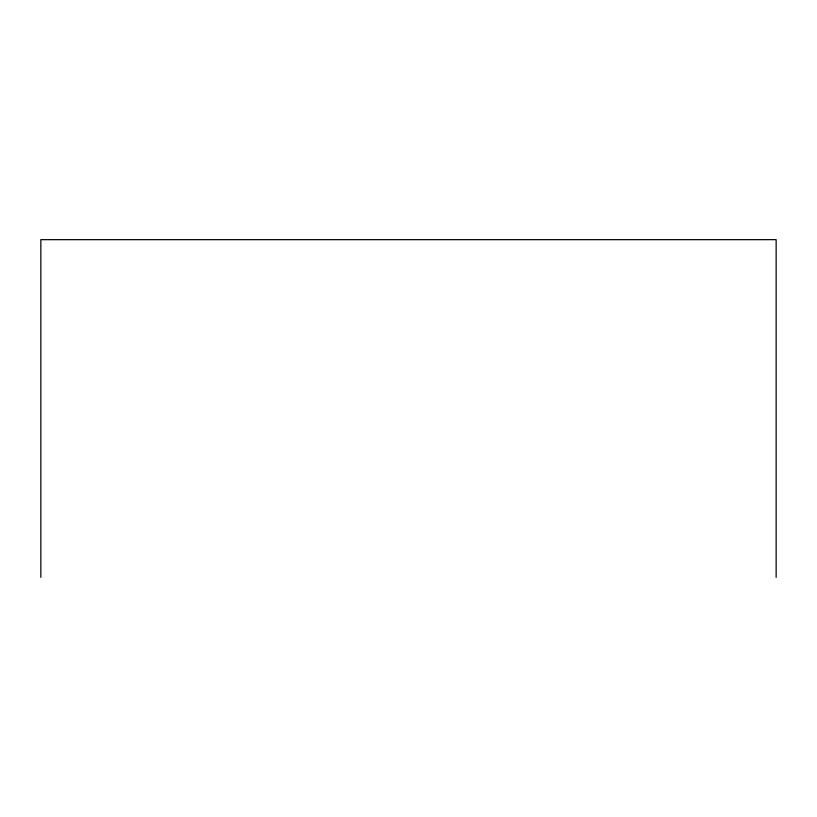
<?xml version="1.0" encoding="UTF-8"?>
<svg xmlns="http://www.w3.org/2000/svg" width="817" height="817" viewBox="0 0 817 817"><rect width="100%" height="100%" fill="white"/><g stroke="black" fill="none" stroke-linecap="round" stroke-linejoin="round"><path stroke-width="1.23" d="M776.15 577.343L776.15 239.657L40.85 239.657L40.85 577.343"/></g></svg>
